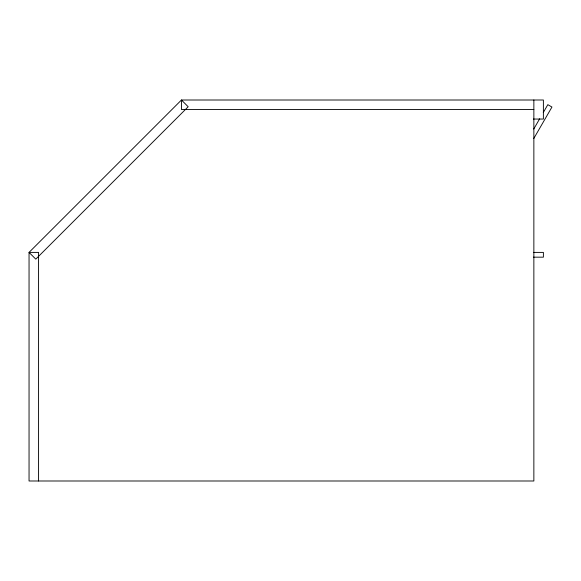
<?xml version="1.0" encoding="UTF-8"?>
<svg xmlns="http://www.w3.org/2000/svg" width="581" height="581" viewBox="0 0 581 581"><rect width="100%" height="100%" fill="white"/><g stroke="black" fill="none" stroke-linecap="round" stroke-linejoin="round"><path stroke-width="0.87" d="M533.765 129.011L539.662 118.8M543.293 112.518L547.825 104.66L551.95 107.042L533.808 138.467M533.859 109.533L181.446 109.533L181.446 100.005L543.388 100.005L543.388 119.054L533.409 119.054M533.416 252.401L543.388 252.401L543.388 257.165L533.416 257.165M533.859 100.005L533.859 480.995L29.05 480.995L29.05 252.401L181.446 100.005L188.179 106.744L35.782 259.133L29.05 252.401L38.571 252.401L38.571 480.995"/></g></svg>
